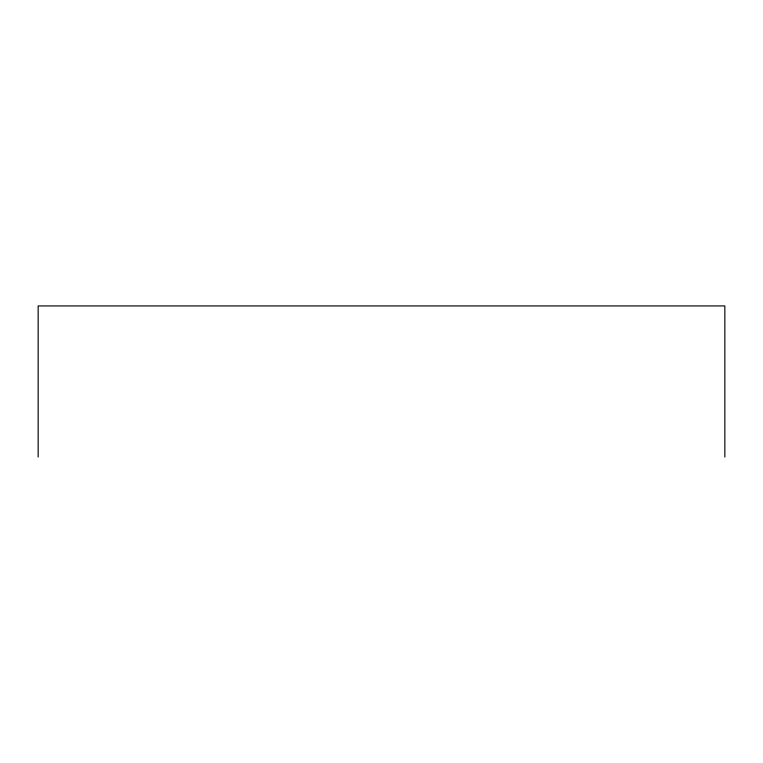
<?xml version="1.0" encoding="UTF-8"?>
<svg xmlns="http://www.w3.org/2000/svg" width="763" height="763" viewBox="0 0 763 763"><rect width="100%" height="100%" fill="white"/><g stroke="black" fill="none" stroke-linecap="round" stroke-linejoin="round"><path stroke-width="1.14" d="M724.85 457.075L724.85 305.925L38.15 305.925L38.15 457.075"/></g></svg>
